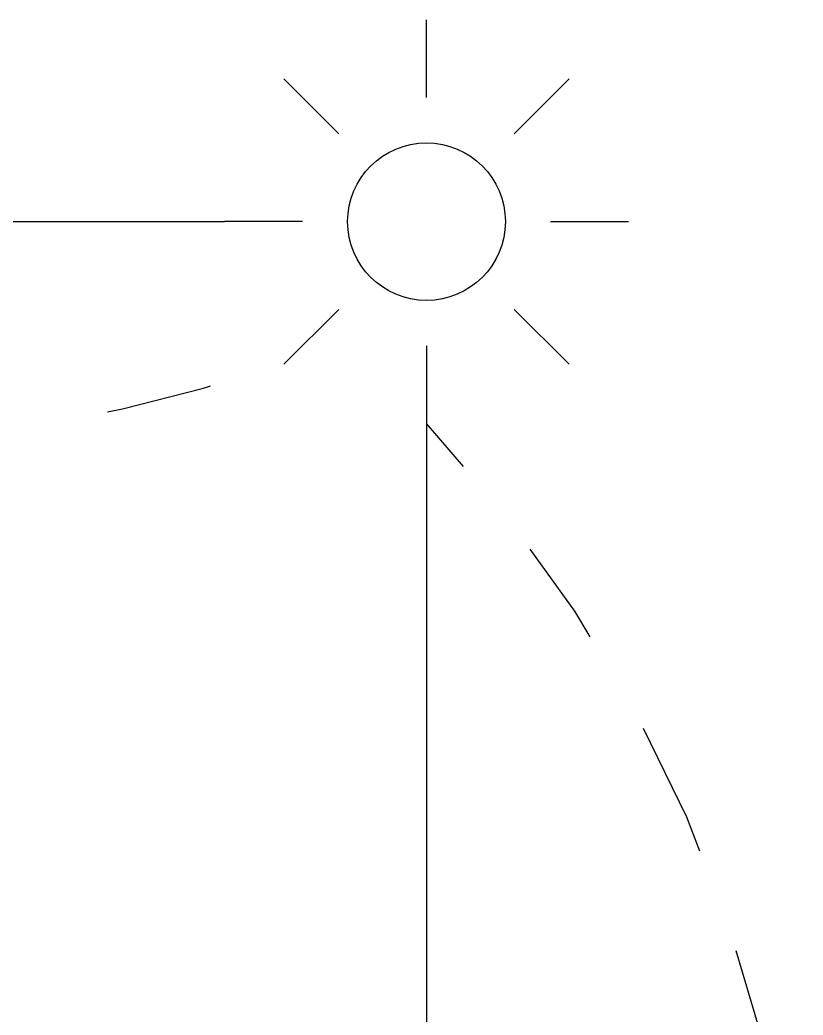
# Model space of a CAD drawing. Extents: x 877.3 to 905.5, y -378.9 to -356.4.
# Drawn here: x 879.744 to 880.48, y -369.308 to -368.371 of the extents above; entities that cross this region are included whole.
import ezdxf

# ---------------------------------------------------------------- set-up
doc = ezdxf.new("R2010")
doc.units = 0
doc.header["$LTSCALE"] = 0.01
doc.linetypes.add('DASHDOT', pattern=[25.4, 12.7, -6.35, 0, -6.35])
doc.layers.get('0').update_dxf_attribs({"linetype": 'CONTINUOUS'})

msp = doc.modelspace()

# ---------------------------------------------------------------- linework, layer by layer
at = {"color": 7, "lineweight": 30}
for p, q in [((880.12626, -368.44447), (880.12626, -368.37134)), ((880.04371, -368.47866), (879.992, -368.42695)), ((880.20881, -368.47866), (880.26052, -368.42695)), ((880.00952, -368.56121), (879.93639, -368.56121)), ((880.243, -368.56121), (880.31613, -368.56121)), ((880.04371, -368.64376), (879.992, -368.69547)), ((880.20881, -368.64376), (880.26052, -368.69547)), ((880.12626, -368.67795), (880.12626, -368.75108))]:
    msp.add_line(p, q, dxfattribs=at)
at = {"color": 7, "linetype": 'Continuous'}
for p, q in [((878.81442, -368.56121), (879.93639, -368.56121)), ((880.12626, -368.75108), (880.12626, -369.67417))]:
    msp.add_line(p, q, dxfattribs=at)
at = {"color": 7, "lineweight": 30}
msp.add_circle((880.12626, -368.56121), 0.07416, dxfattribs=at)
at = {"color": 7, "linetype": 'DASHDOT'}
for centre, radius, start, end in [((879.3754, -366.75331), 2.03769, 252.38635, 287.61365), ((879.17457, -369.64531), 1.30589, 325.91492, 43.21682)]:
    msp.add_arc(centre, radius, start, end, dxfattribs=at)

doc.saveas('drawing.dxf')
